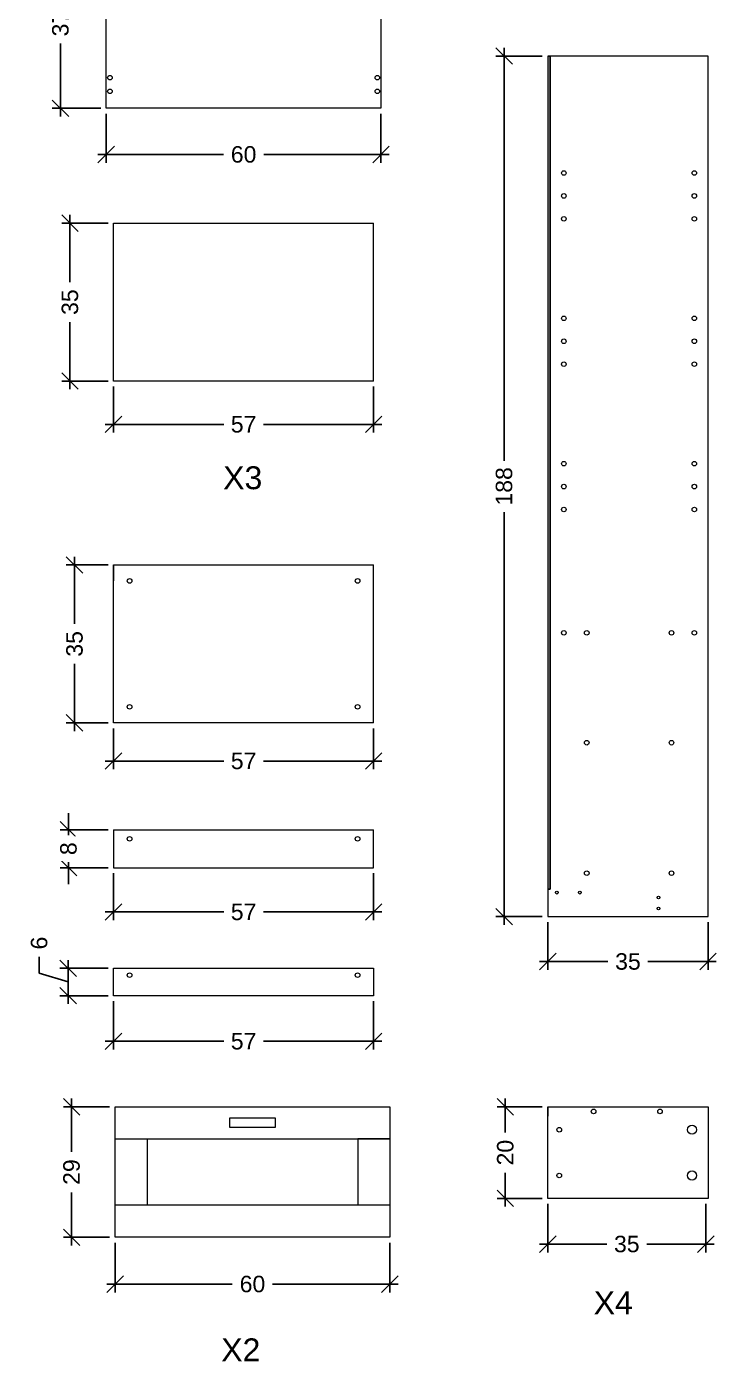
# Model space of a CAD drawing. Header units: inches. Extents: x 284 to 1896, y 202 to 1902.
# Drawn here: x 284 to 434.7, y 531.3 to 822.9 of the extents above; entities that cross this region are included whole.
import ezdxf

# ---------------------------------------------------------------- set-up
doc = ezdxf.new("R2010")
doc.units = ezdxf.units.IN
doc.header["$MEASUREMENT"] = 0
doc.layers.get('0').update_dxf_attribs({"lineweight": 20})
doc.layers.get('DEFPOINTS').update_dxf_attribs({"color": 210})
for name, color, linetype, lineweight in [('G-ANNO-TEXT', 3, 'Continuous', 18), ('quote', 5, 'Continuous', 18), ('Viti', 4, 'Continuous', 18)]:
    doc.layers.add(name, color=color, linetype=linetype, lineweight=lineweight)
doc.styles.add('ARIAL', font='Arial.ttf')
doc.dimstyles.new('TICK_36', dxfattribs={"dimtxt": 3.6, "dimasz": 3.6, "dimexe": 1.8, "dimexo": 1.2, "dimgap": 1.8, "dimtad": 0, "dimdec": 0, "dimzin": 0, "dimdsep": 46, "dimtxsty": 'ARIAL', "dimblk": 'OBLIQUE', "dimcen": 1.8, "dimdle": 1.8, "dimclrd": 256, "dimclrt": 256, "dimadec": 0, "dimazin": 0, "dimtfac": 1, "dimtdec": 0, "dimtmove": 1, "dimatfit": 3, "dimldrblk": 'OPEN90', "dimfxl": 1, "dimtfill": 1, "dimtolj": 1, "dimtzin": 0, "dimarcsym": 0})

# ---------------------------------------------------------------- blocks, each defined once
blk = doc.blocks.new('_Oblique')
at = {"color": 0, "linetype": 'ByBlock', "lineweight": -2}
blk.add_line((-0.5, -0.5), (0.5, 0.5), dxfattribs=at)
blk = doc.blocks.new('*D35')
at = {"layer": 'DEFPOINTS', "color": 0, "transparency": 16777216}
for p in [(397.86, 816.47), (388.31, 628.47), (397.86, 628.47)]:
    blk.add_point(p, dxfattribs=at)
at = {"layer": 'quote', "color": 0, "lineweight": -2, "transparency": 16777216}
for p, q in [((396.66, 816.47), (386.51, 816.47)), ((396.66, 628.47), (386.51, 628.47))]:
    blk.add_line(p, q, dxfattribs=at)
at = {"layer": 'quote', "lineweight": -2, "transparency": 16777216}
for p, q in [((388.31, 818.27), (388.31, 728.08)), ((388.31, 626.67), (388.31, 716.87))]:
    blk.add_line(p, q, dxfattribs=at)
at = {"layer": 'quote', "lineweight": -2, "transparency": 16777216, "xscale": 3.6, "yscale": 3.6, "zscale": 3.6}
for p, rotation in [((388.31, 816.47), 90), ((388.31, 628.47), 270)]:
    blk.add_blockref('_Oblique', p, dxfattribs=dict(at, rotation=rotation))
at = {"layer": 'quote', "transparency": 16777216, "insert": (388.31, 722.47), "char_height": 3.6, "attachment_point": 5, "rotation": 90, "style": 'ARIAL', "bg_fill": 3, "box_fill_scale": 1.25, "bg_fill_color": 256, "bg_fill_true_color": 13158600, "bg_fill_transparency": 0}
blk.add_mtext('\\A1;188', dxfattribs=at)
blk = doc.blocks.new('_Open90')
at = {"color": 0, "linetype": 'ByBlock', "lineweight": -2}
for p, q in [((0, 0), (-1, 0)), ((-0.5, 0.5), (0, 0)), ((0, 0), (-0.5, -0.5))]:
    blk.add_line(p, q, dxfattribs=at)
blk = doc.blocks.new('*D36')
at = {"layer": 'DEFPOINTS', "color": 0, "transparency": 16777216}
for p in [(301.42, 842.06), (291.42, 805.06), (301.42, 805.06)]:
    blk.add_point(p, dxfattribs=at)
at = {"layer": 'quote', "lineweight": -2, "transparency": 16777216}
for p, q in [((291.42, 843.86), (291.42, 827.92)), ((291.42, 803.26), (291.42, 819.21))]:
    blk.add_line(p, q, dxfattribs=at)
at = {"layer": 'quote', "color": 0, "lineweight": -2, "transparency": 16777216}
for p, q in [((300.22, 842.06), (289.62, 842.06)), ((300.22, 805.06), (289.62, 805.06))]:
    blk.add_line(p, q, dxfattribs=at)
at = {"layer": 'quote', "lineweight": -2, "transparency": 16777216, "xscale": 3.6, "yscale": 3.6, "zscale": 3.6}
for p, rotation in [((291.42, 842.06), 90), ((291.42, 805.06), 270)]:
    blk.add_blockref('_Oblique', p, dxfattribs=dict(at, rotation=rotation))
at = {"layer": 'quote', "transparency": 16777216, "insert": (291.42, 823.56), "char_height": 3.6, "attachment_point": 5, "rotation": 90, "style": 'ARIAL', "bg_fill": 3, "box_fill_scale": 1.25, "bg_fill_color": 256, "bg_fill_true_color": 13158600, "bg_fill_transparency": 0}
blk.add_mtext('\\A1;37', dxfattribs=at)
blk = doc.blocks.new('*D37')
at = {"layer": 'DEFPOINTS', "color": 0, "transparency": 16777216}
for p in [(301.42, 805.06), (361.42, 805.06), (301.42, 794.97)]:
    blk.add_point(p, dxfattribs=at)
at = {"layer": 'quote', "color": 0, "lineweight": -2, "transparency": 16777216}
for p, q in [((301.42, 803.86), (301.42, 793.17)), ((361.42, 803.86), (361.42, 793.17))]:
    blk.add_line(p, q, dxfattribs=at)
at = {"layer": 'quote', "lineweight": -2, "transparency": 16777216}
for p, q in [((299.62, 794.97), (327.02, 794.97)), ((363.22, 794.97), (335.83, 794.97))]:
    blk.add_line(p, q, dxfattribs=at)
at = {"layer": 'quote', "lineweight": -2, "transparency": 16777216, "xscale": 3.6, "yscale": 3.6, "zscale": 3.6, "rotation": 180}
blk.add_blockref('_Oblique', (301.42, 794.97), dxfattribs=at)
at = {"layer": 'quote', "lineweight": -2, "transparency": 16777216, "xscale": 3.6, "yscale": 3.6, "zscale": 3.6}
blk.add_blockref('_Oblique', (361.42, 794.97), dxfattribs=at)
at = {"layer": 'quote', "transparency": 16777216, "insert": (331.42, 794.97), "char_height": 3.6, "attachment_point": 5, "style": 'ARIAL', "bg_fill": 3, "box_fill_scale": 1.25, "bg_fill_color": 256, "bg_fill_true_color": 13158600, "bg_fill_transparency": 0}
blk.add_mtext('\\A1;60', dxfattribs=at)
blk = doc.blocks.new('*D38')
at = {"layer": 'DEFPOINTS', "color": 0, "transparency": 16777216}
for p in [(303.02, 647.47), (303.02, 639.17)]:
    blk.add_point(p, dxfattribs=at)
at = {"layer": 'quote', "lineweight": -2, "transparency": 16777216}
for p, q in [((293.18, 647.47), (293.18, 651.07)), ((293.18, 647.47), (293.18, 646.28)), ((293.18, 639.17), (293.18, 640.37)), ((293.18, 639.17), (293.18, 635.57))]:
    blk.add_line(p, q, dxfattribs=at)
at = {"layer": 'quote', "color": 0, "lineweight": -2, "transparency": 16777216}
for p, q in [((301.82, 647.47), (291.38, 647.47)), ((301.82, 639.17), (291.38, 639.17))]:
    blk.add_line(p, q, dxfattribs=at)
at = {"layer": 'quote', "lineweight": -2, "transparency": 16777216, "xscale": 3.6, "yscale": 3.6, "zscale": 3.6}
for p, rotation in [((293.18, 647.47), 270), ((293.18, 639.17), 90)]:
    blk.add_blockref('_Oblique', p, dxfattribs=dict(at, rotation=rotation))
at = {"layer": 'quote', "transparency": 16777216, "insert": (293.18, 643.32), "char_height": 3.6, "attachment_point": 5, "rotation": 90, "style": 'ARIAL', "bg_fill": 3, "box_fill_scale": 1.25, "bg_fill_color": 256, "bg_fill_true_color": 13158600, "bg_fill_transparency": 0}
blk.add_mtext('\\A1;8', dxfattribs=at)
at = {"layer": 'DEFPOINTS', "color": 0, "transparency": 16777216}
blk.add_point((293.18, 639.17), dxfattribs=at)
blk = doc.blocks.new('*D39')
at = {"layer": 'DEFPOINTS', "color": 0, "transparency": 16777216}
for p in [(303.02, 639.17), (359.82, 639.17), (359.82, 629.49)]:
    blk.add_point(p, dxfattribs=at)
at = {"layer": 'quote', "color": 0, "lineweight": -2, "transparency": 16777216}
for p, q in [((303.02, 637.97), (303.02, 627.69)), ((359.82, 637.97), (359.82, 627.69))]:
    blk.add_line(p, q, dxfattribs=at)
at = {"layer": 'quote', "lineweight": -2, "transparency": 16777216}
for p, q in [((301.22, 629.49), (327.07, 629.49)), ((361.62, 629.49), (335.78, 629.49))]:
    blk.add_line(p, q, dxfattribs=at)
at = {"layer": 'quote', "lineweight": -2, "transparency": 16777216, "xscale": 3.6, "yscale": 3.6, "zscale": 3.6, "rotation": 180}
blk.add_blockref('_Oblique', (303.02, 629.49), dxfattribs=at)
at = {"layer": 'quote', "lineweight": -2, "transparency": 16777216, "xscale": 3.6, "yscale": 3.6, "zscale": 3.6}
blk.add_blockref('_Oblique', (359.82, 629.49), dxfattribs=at)
at = {"layer": 'quote', "transparency": 16777216, "insert": (331.42, 629.49), "char_height": 3.6, "attachment_point": 5, "style": 'ARIAL', "bg_fill": 3, "box_fill_scale": 1.25, "bg_fill_color": 256, "bg_fill_true_color": 13158600, "bg_fill_transparency": 0}
blk.add_mtext('\\A1;57', dxfattribs=at)
blk = doc.blocks.new('*D40')
at = {"layer": 'DEFPOINTS', "color": 0, "transparency": 16777216}
for p in [(293.1, 617.2), (303.02, 617.2), (303.02, 611.2)]:
    blk.add_point(p, dxfattribs=at)
at = {"layer": 'quote', "lineweight": -2, "transparency": 16777216}
for p, q in [((286.77, 616.1), (286.77, 619.7)), ((293.1, 609.4), (293.1, 619)), ((293.1, 614.2), (286.77, 616.1))]:
    blk.add_line(p, q, dxfattribs=at)
at = {"layer": 'quote', "color": 0, "lineweight": -2, "transparency": 16777216}
for p, q in [((301.82, 617.2), (291.3, 617.2)), ((301.82, 611.2), (291.3, 611.2))]:
    blk.add_line(p, q, dxfattribs=at)
at = {"layer": 'quote', "lineweight": -2, "transparency": 16777216, "xscale": 3.6, "yscale": 3.6, "zscale": 3.6}
for p, rotation in [((293.1, 617.2), 90), ((293.1, 611.2), 270)]:
    blk.add_blockref('_Oblique', p, dxfattribs=dict(at, rotation=rotation))
at = {"layer": 'quote', "transparency": 16777216, "insert": (286.77, 622.7), "char_height": 3.6, "attachment_point": 5, "rotation": 90, "style": 'ARIAL', "bg_fill": 3, "box_fill_scale": 1.25, "bg_fill_color": 256, "bg_fill_true_color": 13158600, "bg_fill_transparency": 0}
blk.add_mtext('\\A1;6', dxfattribs=at)
blk = doc.blocks.new('*D41')
at = {"layer": 'DEFPOINTS', "color": 0, "transparency": 16777216}
for p in [(303.02, 611.2), (359.82, 611.2), (303.02, 601.24)]:
    blk.add_point(p, dxfattribs=at)
at = {"layer": 'quote', "color": 0, "lineweight": -2, "transparency": 16777216}
for p, q in [((303.02, 610), (303.02, 599.44)), ((359.82, 610), (359.82, 599.44))]:
    blk.add_line(p, q, dxfattribs=at)
at = {"layer": 'quote', "lineweight": -2, "transparency": 16777216}
for p, q in [((301.22, 601.24), (327.07, 601.24)), ((361.62, 601.24), (335.78, 601.24))]:
    blk.add_line(p, q, dxfattribs=at)
at = {"layer": 'quote', "lineweight": -2, "transparency": 16777216, "xscale": 3.6, "yscale": 3.6, "zscale": 3.6, "rotation": 180}
blk.add_blockref('_Oblique', (303.02, 601.24), dxfattribs=at)
at = {"layer": 'quote', "lineweight": -2, "transparency": 16777216, "xscale": 3.6, "yscale": 3.6, "zscale": 3.6}
blk.add_blockref('_Oblique', (359.82, 601.24), dxfattribs=at)
at = {"layer": 'quote', "transparency": 16777216, "insert": (331.42, 601.24), "char_height": 3.6, "attachment_point": 5, "style": 'ARIAL', "bg_fill": 3, "box_fill_scale": 1.25, "bg_fill_color": 256, "bg_fill_true_color": 13158600, "bg_fill_transparency": 0}
blk.add_mtext('\\A1;57', dxfattribs=at)
blk = doc.blocks.new('*D42')
at = {"layer": 'DEFPOINTS', "color": 0, "transparency": 16777216}
for p in [(293.5, 779.97), (303.02, 779.97), (303.02, 745.47)]:
    blk.add_point(p, dxfattribs=at)
at = {"layer": 'quote', "lineweight": -2, "transparency": 16777216}
for p, q in [((293.5, 781.77), (293.5, 767.08)), ((293.5, 743.67), (293.5, 758.37))]:
    blk.add_line(p, q, dxfattribs=at)
at = {"layer": 'quote', "color": 0, "lineweight": -2, "transparency": 16777216}
for p, q in [((301.82, 779.97), (291.7, 779.97)), ((301.82, 745.47), (291.7, 745.47))]:
    blk.add_line(p, q, dxfattribs=at)
at = {"layer": 'quote', "lineweight": -2, "transparency": 16777216, "xscale": 3.6, "yscale": 3.6, "zscale": 3.6}
for p, rotation in [((293.5, 779.97), 90), ((293.5, 745.47), 270)]:
    blk.add_blockref('_Oblique', p, dxfattribs=dict(at, rotation=rotation))
at = {"layer": 'quote', "transparency": 16777216, "insert": (293.5, 762.72), "char_height": 3.6, "attachment_point": 5, "rotation": 90, "style": 'ARIAL', "bg_fill": 3, "box_fill_scale": 1.25, "bg_fill_color": 256, "bg_fill_true_color": 13158600, "bg_fill_transparency": 0}
blk.add_mtext('\\A1;35', dxfattribs=at)
blk = doc.blocks.new('*D43')
at = {"layer": 'DEFPOINTS', "color": 0, "transparency": 16777216}
for p in [(303.02, 745.47), (359.82, 745.47), (303.02, 736.01)]:
    blk.add_point(p, dxfattribs=at)
at = {"layer": 'quote', "color": 0, "lineweight": -2, "transparency": 16777216}
for p, q in [((303.02, 744.27), (303.02, 734.21)), ((359.82, 744.27), (359.82, 734.21))]:
    blk.add_line(p, q, dxfattribs=at)
at = {"layer": 'quote', "lineweight": -2, "transparency": 16777216}
for p, q in [((301.22, 736.01), (327.07, 736.01)), ((361.62, 736.01), (335.78, 736.01))]:
    blk.add_line(p, q, dxfattribs=at)
at = {"layer": 'quote', "lineweight": -2, "transparency": 16777216, "xscale": 3.6, "yscale": 3.6, "zscale": 3.6, "rotation": 180}
blk.add_blockref('_Oblique', (303.02, 736.01), dxfattribs=at)
at = {"layer": 'quote', "lineweight": -2, "transparency": 16777216, "xscale": 3.6, "yscale": 3.6, "zscale": 3.6}
blk.add_blockref('_Oblique', (359.82, 736.01), dxfattribs=at)
at = {"layer": 'quote', "transparency": 16777216, "insert": (331.42, 736.01), "char_height": 3.6, "attachment_point": 5, "style": 'ARIAL', "bg_fill": 3, "box_fill_scale": 1.25, "bg_fill_color": 256, "bg_fill_true_color": 13158600, "bg_fill_transparency": 0}
blk.add_mtext('\\A1;57', dxfattribs=at)
blk = doc.blocks.new('*D46')
at = {"layer": 'DEFPOINTS', "color": 0, "transparency": 16777216}
for p in [(293.85, 586.92), (303.36, 586.92), (303.36, 558.42)]:
    blk.add_point(p, dxfattribs=at)
at = {"layer": 'quote', "color": 0, "lineweight": -2, "transparency": 16777216}
for p, q in [((302.16, 586.92), (292.05, 586.92)), ((302.16, 558.42), (292.05, 558.42))]:
    blk.add_line(p, q, dxfattribs=at)
at = {"layer": 'quote', "lineweight": -2, "transparency": 16777216}
for p, q in [((293.85, 588.72), (293.85, 577.1)), ((293.85, 556.62), (293.85, 568.24))]:
    blk.add_line(p, q, dxfattribs=at)
at = {"layer": 'quote', "lineweight": -2, "transparency": 16777216, "xscale": 3.6, "yscale": 3.6, "zscale": 3.6}
for p, rotation in [((293.85, 586.92), 90), ((293.85, 558.42), 270)]:
    blk.add_blockref('_Oblique', p, dxfattribs=dict(at, rotation=rotation))
at = {"layer": 'quote', "transparency": 16777216, "insert": (293.85, 572.67), "char_height": 3.6, "attachment_point": 5, "rotation": 90, "style": 'ARIAL', "bg_fill": 3, "box_fill_scale": 1.25, "bg_fill_color": 256, "bg_fill_true_color": 13158600, "bg_fill_transparency": 0}
blk.add_mtext('\\A1;29', dxfattribs=at)
blk = doc.blocks.new('*D47')
at = {"layer": 'DEFPOINTS', "color": 0, "transparency": 16777216}
for p in [(388.58, 586.92), (397.86, 586.92), (397.86, 566.92)]:
    blk.add_point(p, dxfattribs=at)
at = {"layer": 'quote', "color": 0, "lineweight": -2, "transparency": 16777216}
for p, q in [((396.66, 586.92), (386.78, 586.92)), ((396.66, 566.92), (386.78, 566.92))]:
    blk.add_line(p, q, dxfattribs=at)
at = {"layer": 'quote', "lineweight": -2, "transparency": 16777216}
for p, q in [((388.58, 588.72), (388.58, 581.35)), ((388.58, 565.12), (388.58, 572.49))]:
    blk.add_line(p, q, dxfattribs=at)
at = {"layer": 'quote', "lineweight": -2, "transparency": 16777216, "xscale": 3.6, "yscale": 3.6, "zscale": 3.6}
for p, rotation in [((388.58, 586.92), 90), ((388.58, 566.92), 270)]:
    blk.add_blockref('_Oblique', p, dxfattribs=dict(at, rotation=rotation))
at = {"layer": 'quote', "transparency": 16777216, "insert": (388.58, 576.92), "char_height": 3.6, "attachment_point": 5, "rotation": 90, "style": 'ARIAL', "bg_fill": 3, "box_fill_scale": 1.25, "bg_fill_color": 256, "bg_fill_true_color": 13158600, "bg_fill_transparency": 0}
blk.add_mtext('\\A1;20', dxfattribs=at)
blk = doc.blocks.new('*D51')
at = {"layer": 'DEFPOINTS', "color": 0, "transparency": 16777216}
for p in [(303.36, 558.42), (363.36, 558.42), (303.36, 548.2)]:
    blk.add_point(p, dxfattribs=at)
at = {"layer": 'quote', "color": 0, "lineweight": -2, "transparency": 16777216}
for p, q in [((303.36, 557.22), (303.36, 546.4)), ((363.36, 557.22), (363.36, 546.4))]:
    blk.add_line(p, q, dxfattribs=at)
at = {"layer": 'quote', "lineweight": -2, "transparency": 16777216}
for p, q in [((301.56, 548.2), (328.95, 548.2)), ((365.16, 548.2), (337.76, 548.2))]:
    blk.add_line(p, q, dxfattribs=at)
at = {"layer": 'quote', "lineweight": -2, "transparency": 16777216, "xscale": 3.6, "yscale": 3.6, "zscale": 3.6, "rotation": 180}
blk.add_blockref('_Oblique', (303.36, 548.2), dxfattribs=at)
at = {"layer": 'quote', "lineweight": -2, "transparency": 16777216, "xscale": 3.6, "yscale": 3.6, "zscale": 3.6}
blk.add_blockref('_Oblique', (363.36, 548.2), dxfattribs=at)
at = {"layer": 'quote', "transparency": 16777216, "insert": (333.36, 548.2), "char_height": 3.6, "attachment_point": 5, "style": 'ARIAL', "bg_fill": 3, "box_fill_scale": 1.25, "bg_fill_color": 256, "bg_fill_true_color": 13158600, "bg_fill_transparency": 0}
blk.add_mtext('\\A1;60', dxfattribs=at)
blk = doc.blocks.new('*D52')
at = {"layer": 'DEFPOINTS', "color": 0, "transparency": 16777216}
for p in [(397.86, 566.92), (432.36, 566.92), (397.86, 556.94)]:
    blk.add_point(p, dxfattribs=at)
at = {"layer": 'quote', "color": 0, "lineweight": -2, "transparency": 16777216}
for p, q in [((397.86, 565.72), (397.86, 555.14)), ((432.36, 565.72), (432.36, 555.14))]:
    blk.add_line(p, q, dxfattribs=at)
at = {"layer": 'quote', "lineweight": -2, "transparency": 16777216}
for p, q in [((396.06, 556.94), (410.75, 556.94)), ((434.16, 556.94), (419.46, 556.94))]:
    blk.add_line(p, q, dxfattribs=at)
at = {"layer": 'quote', "lineweight": -2, "transparency": 16777216, "xscale": 3.6, "yscale": 3.6, "zscale": 3.6, "rotation": 180}
blk.add_blockref('_Oblique', (397.86, 556.94), dxfattribs=at)
at = {"layer": 'quote', "lineweight": -2, "transparency": 16777216, "xscale": 3.6, "yscale": 3.6, "zscale": 3.6}
blk.add_blockref('_Oblique', (432.36, 556.94), dxfattribs=at)
at = {"layer": 'quote', "transparency": 16777216, "insert": (415.11, 556.94), "char_height": 3.6, "attachment_point": 5, "style": 'ARIAL', "bg_fill": 3, "box_fill_scale": 1.25, "bg_fill_color": 256, "bg_fill_true_color": 13158600, "bg_fill_transparency": 0}
blk.add_mtext('\\A1;35', dxfattribs=at)
blk = doc.blocks.new('*D58')
at = {"layer": 'DEFPOINTS', "color": 0, "transparency": 16777216}
for p in [(294.5, 705.31), (303.02, 705.31), (303.02, 670.81)]:
    blk.add_point(p, dxfattribs=at)
at = {"layer": 'quote', "lineweight": -2, "transparency": 16777216}
for p, q in [((294.5, 707.11), (294.5, 692.42)), ((294.5, 669.01), (294.5, 683.71))]:
    blk.add_line(p, q, dxfattribs=at)
at = {"layer": 'quote', "color": 0, "lineweight": -2, "transparency": 16777216}
for p, q in [((301.82, 705.31), (292.7, 705.31)), ((301.82, 670.81), (292.7, 670.81))]:
    blk.add_line(p, q, dxfattribs=at)
at = {"layer": 'quote', "lineweight": -2, "transparency": 16777216, "xscale": 3.6, "yscale": 3.6, "zscale": 3.6}
for p, rotation in [((294.5, 705.31), 90), ((294.5, 670.81), 270)]:
    blk.add_blockref('_Oblique', p, dxfattribs=dict(at, rotation=rotation))
at = {"layer": 'quote', "transparency": 16777216, "insert": (294.5, 688.06), "char_height": 3.6, "attachment_point": 5, "rotation": 90, "style": 'ARIAL', "bg_fill": 3, "box_fill_scale": 1.25, "bg_fill_color": 256, "bg_fill_true_color": 13158600, "bg_fill_transparency": 0}
blk.add_mtext('\\A1;35', dxfattribs=at)
blk = doc.blocks.new('*D59')
at = {"layer": 'DEFPOINTS', "color": 0, "transparency": 16777216}
for p in [(303.02, 670.81), (359.82, 670.81), (303.02, 662.47)]:
    blk.add_point(p, dxfattribs=at)
at = {"layer": 'quote', "color": 0, "lineweight": -2, "transparency": 16777216}
for p, q in [((303.02, 669.61), (303.02, 660.67)), ((359.82, 669.61), (359.82, 660.67))]:
    blk.add_line(p, q, dxfattribs=at)
at = {"layer": 'quote', "lineweight": -2, "transparency": 16777216}
for p, q in [((301.22, 662.47), (327.07, 662.47)), ((361.62, 662.47), (335.78, 662.47))]:
    blk.add_line(p, q, dxfattribs=at)
at = {"layer": 'quote', "lineweight": -2, "transparency": 16777216, "xscale": 3.6, "yscale": 3.6, "zscale": 3.6, "rotation": 180}
blk.add_blockref('_Oblique', (303.02, 662.47), dxfattribs=at)
at = {"layer": 'quote', "lineweight": -2, "transparency": 16777216, "xscale": 3.6, "yscale": 3.6, "zscale": 3.6}
blk.add_blockref('_Oblique', (359.82, 662.47), dxfattribs=at)
at = {"layer": 'quote', "transparency": 16777216, "insert": (331.42, 662.47), "char_height": 3.6, "attachment_point": 5, "style": 'ARIAL', "bg_fill": 3, "box_fill_scale": 1.25, "bg_fill_color": 256, "bg_fill_true_color": 13158600, "bg_fill_transparency": 0}
blk.add_mtext('\\A1;57', dxfattribs=at)
blk = doc.blocks.new('*D82')
at = {"layer": 'DEFPOINTS', "color": 0, "transparency": 16777216}
for p in [(397.86, 628.47), (432.86, 628.47), (432.86, 618.66)]:
    blk.add_point(p, dxfattribs=at)
at = {"layer": 'quote', "color": 0, "lineweight": -2, "transparency": 16777216}
for p, q in [((397.86, 627.27), (397.86, 616.86)), ((432.86, 627.27), (432.86, 616.86))]:
    blk.add_line(p, q, dxfattribs=at)
at = {"layer": 'quote', "lineweight": -2, "transparency": 16777216}
for p, q in [((396.06, 618.66), (411, 618.66)), ((434.66, 618.66), (419.71, 618.66))]:
    blk.add_line(p, q, dxfattribs=at)
at = {"layer": 'quote', "lineweight": -2, "transparency": 16777216, "xscale": 3.6, "yscale": 3.6, "zscale": 3.6, "rotation": 180}
blk.add_blockref('_Oblique', (397.86, 618.66), dxfattribs=at)
at = {"layer": 'quote', "lineweight": -2, "transparency": 16777216, "xscale": 3.6, "yscale": 3.6, "zscale": 3.6}
blk.add_blockref('_Oblique', (432.86, 618.66), dxfattribs=at)
at = {"layer": 'quote', "transparency": 16777216, "insert": (415.36, 618.66), "char_height": 3.6, "attachment_point": 5, "style": 'ARIAL', "bg_fill": 3, "box_fill_scale": 1.25, "bg_fill_color": 256, "bg_fill_true_color": 13158600, "bg_fill_transparency": 0}
blk.add_mtext('\\A1;35', dxfattribs=at)

msp = doc.modelspace()

# ---------------------------------------------------------------- hatches: boundary and pattern name
h = msp.add_hatch()
h.set_pattern_fill('ANSI38', color=256, scale=5)
h.set_pattern_definition([(45, (-48.2226, -153.97353), (-0.44194174, 0.44194174), []), (135, (-48.2226, -153.97353), (-1.3258252, 0.44194174), [1.5625, -0.9375])])
h.paths.add_polyline_path([(397.86, 816.47), (398.36, 816.47), (398.36, 634.47), (397.86, 634.47)])

# ---------------------------------------------------------------- linework, layer by layer
for p, q in [((301.42, 805.06), (301.42, 842.06)), ((361.42, 842.06), (361.42, 805.06)), ((432.86, 816.47), (397.86, 816.47)), ((397.86, 816.47), (397.86, 628.47)), ((432.86, 628.47), (432.86, 816.47)), ((361.42, 805.06), (301.42, 805.06)), ((303.02, 745.47), (303.02, 779.97)), ((359.82, 745.47), (359.82, 779.97)), ((359.82, 745.47), (303.02, 745.47)), ((303.02, 670.81), (303.02, 705.31)), ((359.82, 670.81), (359.82, 705.31)), ((359.82, 670.81), (303.02, 670.81)), ((303.02, 647.47), (303.02, 639.17)), ((359.82, 639.17), (359.82, 647.47)), ((303.02, 639.17), (359.82, 639.17)), ((397.86, 628.47), (432.86, 628.47)), ((303.36, 558.42), (303.36, 586.92)), ((303.36, 586.92), (363.36, 586.92)), ((363.36, 586.92), (363.36, 558.42)), ((397.86, 566.92), (397.86, 586.92)), ((397.86, 586.92), (432.86, 586.92)), ((328.36, 584.48), (328.36, 582.48)), ((338.36, 584.48), (328.36, 584.48)), ((338.36, 582.48), (338.36, 584.48)), ((328.36, 582.48), (338.36, 582.48)), ((303.36, 579.92), (363.36, 579.92)), ((303.36, 579.92), (310.36, 579.92)), ((310.36, 579.92), (310.36, 565.42)), ((363.36, 579.92), (356.36, 579.92)), ((356.36, 579.92), (356.36, 565.42)), ((363.36, 565.42), (303.36, 565.42)), ((363.36, 558.42), (303.36, 558.42))]:
    msp.add_line(p, q)
for points in [[(398.36, 816.47), (397.86, 816.47), (397.86, 634.47), (398.36, 634.47)], [(303.02, 611.2), (303.02, 617.2), (359.82, 617.2), (359.82, 611.2)]]:
    msp.add_lwpolyline(points, close=True)
for points in [[(303.02, 779.97), (359.82, 779.97)], [(303.02, 705.31), (359.82, 705.31)], [(303.02, 647.47), (359.82, 647.47)]]:
    msp.add_lwpolyline(points)
at = {"layer": 'quote'}
for p, q in [((397.86, 816.47), (398.36, 816.47)), ((398.36, 816.47), (398.36, 634.47)), ((398.36, 634.47), (397.86, 634.47))]:
    msp.add_line(p, q, dxfattribs=at)
at = {"layer": 'Viti'}
for centre, radius in [((360.62, 811.76), 0.5), ((360.62, 808.76), 0.5), ((401.36, 790.92), 0.5), ((429.86, 790.92), 0.5), ((401.36, 785.92), 0.5), ((429.86, 785.92), 0.5), ((401.36, 780.92), 0.5), ((429.86, 780.92), 0.5), ((401.36, 759.17), 0.5), ((429.86, 759.17), 0.5), ((401.36, 754.17), 0.5), ((429.86, 754.17), 0.5), ((401.36, 749.17), 0.5), ((429.86, 749.17), 0.5), ((401.36, 727.42), 0.5), ((429.86, 727.42), 0.5), ((401.36, 722.42), 0.5), ((429.86, 722.42), 0.5), ((401.36, 717.42), 0.5), ((429.86, 717.42), 0.5), ((306.52, 701.81), 0.5), ((356.32, 701.81), 0.5), ((401.36, 690.47), 0.5), ((406.36, 690.47), 0.5), ((424.86, 690.47), 0.5), ((429.86, 690.47), 0.5), ((306.52, 674.31), 0.5), ((356.32, 674.31), 0.5), ((406.36, 666.47), 0.5), ((424.86, 666.47), 0.5), ((306.52, 645.47), 0.5), ((356.32, 645.47), 0.5), ((406.36, 637.97), 0.5), ((424.86, 637.97), 0.5), ((399.85, 633.72), 0.3), ((404.85, 633.72), 0.3), ((422.05, 632.67), 0.3), ((422.05, 630.27), 0.3), ((306.52, 615.7), 0.5), ((356.32, 615.7), 0.5), ((407.86, 585.92), 0.5), ((422.36, 585.92), 0.5), ((400.36, 581.92), 0.5), ((429.36, 581.92), 1), ((400.36, 571.92), 0.5), ((429.36, 571.92), 1)]:
    msp.add_circle(centre, radius, dxfattribs=at)

# ---------------------------------------------------------------- texts
at = {"layer": 'G-ANNO-TEXT', "char_height": 5, "attachment_point": 1, "style": 'ARIAL'}
for s, insert in [('{\\fArial|b0|i0|c0|p0;X3}', (326.96, 726.85)), ('{\\fArial|b0|i0|c0|p0;X4}', (407.88, 546.63)), ('{\\fArial|b0|i0|c0|p0;X2}', (326.54, 536.34))]:
    msp.add_mtext_dynamic_manual_height_columns(s, width=9, gutter_width=2.5, heights=[0], dxfattribs=dict(at, insert=insert))

# ---------------------------------------------------------------- next in the draw order: dimensions: what is measured, and where the dimension line sits
at = {"layer": 'quote'}
for base, p1, p2, picture, middle in [((291.42, 805.06), (301.42, 842.06), (301.42, 805.06), '*D36', (291.42, 823.56)), ((388.31, 628.47), (397.86, 816.47), (397.86, 628.47), '*D35', (388.31, 722.47)), ((293.50396948, 779.97441507), (303.02366267, 745.47441507), (303.02366267, 779.97441507), '*D42', (293.50396948, 762.72441507)), ((294.49512174, 705.31355484), (303.02366267, 670.81355484), (303.02366267, 705.31355484), '*D58', (294.49512174, 688.06355484)), ((293.18, 639.17), (303.02, 647.47), (303.02, 639.17), '*D38', (293.18, 643.32)), ((293.85232977, 586.92055096), (303.35663092, 558.42055096), (303.35663092, 586.92055096), '*D46', (293.85232977, 572.67055096)), ((388.58, 586.92), (397.86, 566.92), (397.86, 586.92), '*D47', (388.58, 576.92))]:
    dim = msp.add_linear_dim(base=base, p1=p1, p2=p2, angle=90, dimstyle='TICK_36', dxfattribs=at)
    dim.commit()
    dim.dimension.update_dxf_attribs({"geometry": picture, "text_midpoint": middle})

# ---------------------------------------------------------------- next in the draw order: linework, layer by layer
for p, q in [((303.02, 705.31), (303.02, 701.81)), ((303.02, 647.47), (306.52, 647.47)), ((397.86, 586.92), (397.86, 584.92)), ((397.86, 586.92), (400.36, 586.92))]:
    msp.add_line(p, q)
at = {"layer": 'Viti'}
for centre in [(302.22, 811.76), (302.22, 808.76)]:
    msp.add_circle(centre, 0.5, dxfattribs=at)

# ---------------------------------------------------------------- next in the draw order: dimensions: what is measured, and where the dimension line sits
at = {"layer": 'quote'}
for base, p1, p2, picture, middle in [((301.42, 794.97), (361.42, 805.06), (301.42, 805.06), '*D37', (331.42, 794.97)), ((303.02, 736.01), (359.82, 745.47), (303.02, 745.47), '*D43', (331.42, 736.01)), ((303.02, 662.47), (359.82, 670.81), (303.02, 670.81), '*D59', (331.42, 662.47)), ((359.82, 629.49), (303.02, 639.17), (359.82, 639.17), '*D39', (331.42, 629.49)), ((432.86, 618.66), (397.86, 628.47), (432.86, 628.47), '*D82', (415.36, 618.66)), ((397.85613956, 556.94360791), (432.35613956, 566.92055096), (397.85613956, 566.92055096), '*D52', (415.10613956, 556.94360791)), ((303.36, 548.2), (363.36, 558.42), (303.36, 558.42), '*D51', (333.36, 548.2))]:
    dim = msp.add_linear_dim(base=base, p1=p1, p2=p2, dimstyle='TICK_36', dxfattribs=at)
    dim.commit()
    dim.dimension.update_dxf_attribs({"geometry": picture, "text_midpoint": middle})

# ---------------------------------------------------------------- next in the draw order: linework, layer by layer
for p, q in [((301.42, 805.06), (301.42, 808.56)), ((432.86, 586.92), (432.86, 566.92)), ((432.86, 566.92), (397.86, 566.92))]:
    msp.add_line(p, q)

# ---------------------------------------------------------------- next in the draw order: dimensions: what is measured, and where the dimension line sits
dim = msp.add_linear_dim(base=(293.1, 617.2), p1=(303.02, 611.2), p2=(303.02, 617.2), angle=90, dimstyle='TICK_36', dxfattribs=at)
dim.commit()
dim.dimension.update_dxf_attribs({"geometry": '*D40', "text_midpoint": (286.77, 621.5)})

# ---------------------------------------------------------------- next in the draw order: linework, layer by layer
msp.add_line((303.02, 617.2), (306.52, 617.2))

# ---------------------------------------------------------------- next in the draw order: dimensions: what is measured, and where the dimension line sits
dim = msp.add_linear_dim(base=(303.02, 601.24), p1=(359.82, 611.2), p2=(303.02, 611.2), dimstyle='TICK_36', dxfattribs=at)
dim.commit()
dim.dimension.update_dxf_attribs({"geometry": '*D41', "text_midpoint": (331.42, 601.24)})

doc.saveas('drawing.dxf')
